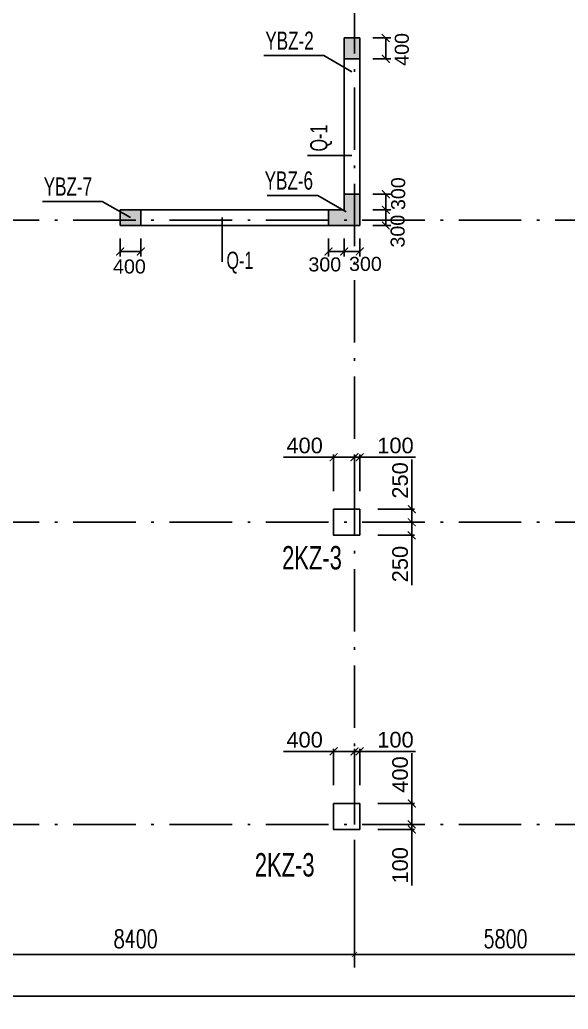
# Model space of a CAD drawing. Header units: millimetres. Extents: x -3831 to 465700, y 39900 to 106100.
# Drawn here: x 54475 to 65003, y 56450 to 75449 of the extents above; entities that cross this region are included whole.
import ezdxf

# ---------------------------------------------------------------- set-up
doc = ezdxf.new("R2010")
doc.units = ezdxf.units.MM
doc.linetypes.add('线型2', pattern=[1850, 1200, -300, 50, -300])
for name, color, linetype in [('AXIS', 3, 'Continuous'), ('BZ-name', 160, 'Continuous'), ('column_dim', 90, 'Continuous'), ('DOTE', 10, '线型2'), ('WALL-Beam', 80, 'Continuous'), ('wall_dim', 60, 'Continuous'), ('WALL_INFO', 130, 'Continuous')]:
    doc.layers.add(name, color=color, linetype=linetype)
for name, color, linetype, lineweight in [('S_Cl', 2, 'Continuous', 25), ('S_ColumFocus', 2, 'Continuous', 9), ('S_ConcWall', 3, 'Continuous', 25)]:
    doc.layers.add(name, color=color, linetype=linetype, lineweight=lineweight)
doc.styles.add('_TCH_DIM_T3', font='SIMPLEX', dxfattribs={"width": 0.705882, "bigfont": 'GBCBIG'})
doc.styles.get("Standard").update_dxf_attribs({"font": 'arial.ttf'})
doc.styles.add('xxxx', font='RIF.ttf')
doc.dimstyles.new('_TCH_ARCH&&100', dxfattribs={"dimtxt": 297.5, "dimasz": 100, "dimexe": 250, "dimexo": 300, "dimgap": 126.25, "dimtad": 1, "dimdec": 0, "dimzin": 0, "dimdsep": 46, "dimtxsty": '_TCH_DIM_T3', "dimblk": 'ARCHTICK', "dimcen": 0.09, "dimclrt": 7, "dimazin": 2, "dimtfac": 1, "dimtdec": 0, "dimtix": 1, "dimtmove": 2, "dimatfit": 3, "dimfxl": 100, "dimtolj": 1, "dimtzin": 0, "dimarcsym": 0})
doc.dimstyles.new('ISO-25', dxfattribs={"dimtxt": 2.5, "dimasz": 2.5, "dimexe": 1.25, "dimexo": 0.625, "dimtad": 1, "dimtxsty": 'Standard', "dimcen": 2.5, "dimadec": 0, "dimazin": 0, "dimtfac": 1, "dimtmove": 0, "dimatfit": 3, "dimfxl": 1, "dimarcsym": 0})

# ---------------------------------------------------------------- blocks, each defined once
blk = doc.blocks.new('_ArchTick')
at = {"color": 0, "linetype": 'ByBlock', "const_width": 0.15}
blk.add_lwpolyline([(-0.5, -0.5), (0.5, 0.5)], dxfattribs=at)
blk = doc.blocks.new('*D247')
at = {"layer": 'Defpoints', "color": 0, "transparency": 16777216}
for p in [(60700, 71500), (61000, 71500), (60700, 71000)]:
    blk.add_point(p, dxfattribs=at)
at = {"layer": 'wall_dim', "color": 0, "lineweight": -2, "transparency": 16777216}
for p, q in [((60700, 71250), (60700, 70901)), ((61000, 71250), (61000, 70901)), ((61000, 71000), (60700, 71000))]:
    blk.add_line(p, q, dxfattribs=at)
at = {"layer": 'wall_dim', "color": 0, "lineweight": -2, "transparency": 16777216, "xscale": 150, "yscale": 150, "zscale": 150, "rotation": 180}
blk.add_blockref('_ArchTick', (60700, 71000), dxfattribs=at)
at = {"layer": 'wall_dim', "color": 0, "lineweight": -2, "transparency": 16777216, "xscale": 150, "yscale": 150, "zscale": 150}
blk.add_blockref('_ArchTick', (61000, 71000), dxfattribs=at)
at = {"layer": 'wall_dim', "color": 7, "transparency": 16777216, "insert": (61110, 70760), "char_height": 270, "attachment_point": 5}
blk.add_mtext('300', dxfattribs=at)
blk = doc.blocks.new('*D248')
at = {"layer": 'Defpoints', "color": 0, "transparency": 16777216}
for p in [(60400, 71500), (60700, 71500), (60400, 71000)]:
    blk.add_point(p, dxfattribs=at)
at = {"layer": 'wall_dim', "color": 0, "lineweight": -2, "transparency": 16777216}
for p, q in [((60400, 71250), (60400, 70901)), ((60700, 71250), (60700, 70901)), ((60700, 71000), (60400, 71000))]:
    blk.add_line(p, q, dxfattribs=at)
at = {"layer": 'wall_dim', "color": 0, "lineweight": -2, "transparency": 16777216, "xscale": 150, "yscale": 150, "zscale": 150, "rotation": 180}
blk.add_blockref('_ArchTick', (60400, 71000), dxfattribs=at)
at = {"layer": 'wall_dim', "color": 0, "lineweight": -2, "transparency": 16777216, "xscale": 150, "yscale": 150, "zscale": 150}
blk.add_blockref('_ArchTick', (60700, 71000), dxfattribs=at)
at = {"layer": 'wall_dim', "color": 7, "transparency": 16777216, "insert": (60330, 70750), "char_height": 270, "attachment_point": 5}
blk.add_mtext('300', dxfattribs=at)
blk = doc.blocks.new('*D195')
at = {"layer": 'Defpoints', "color": 0, "transparency": 16777216}
for p in [(61000, 71800), (61500, 71800), (61000, 71500)]:
    blk.add_point(p, dxfattribs=at)
at = {"layer": 'wall_dim', "color": 0, "lineweight": -2, "transparency": 16777216}
for p, q in [((61250, 71800), (61599, 71800)), ((61500, 71500), (61500, 71800)), ((61250, 71500), (61599, 71500))]:
    blk.add_line(p, q, dxfattribs=at)
at = {"layer": 'wall_dim', "color": 0, "lineweight": -2, "transparency": 16777216, "xscale": 150, "yscale": 150, "zscale": 150}
for p, rotation in [((61500, 71800), 90), ((61500, 71500), 270)]:
    blk.add_blockref('_ArchTick', p, dxfattribs=dict(at, rotation=rotation))
at = {"layer": 'wall_dim', "color": 7, "transparency": 16777216, "insert": (61730, 71390), "char_height": 270, "attachment_point": 5, "rotation": 90}
blk.add_mtext('300', dxfattribs=at)
blk = doc.blocks.new('*D249')
at = {"layer": 'Defpoints', "color": 0, "transparency": 16777216}
for p in [(61000, 72100), (61500, 72100), (61000, 71800)]:
    blk.add_point(p, dxfattribs=at)
at = {"layer": 'wall_dim', "color": 0, "lineweight": -2, "transparency": 16777216}
for p, q in [((61250, 72100), (61599, 72100)), ((61500, 71800), (61500, 72100)), ((61250, 71800), (61599, 71800))]:
    blk.add_line(p, q, dxfattribs=at)
at = {"layer": 'wall_dim', "color": 0, "lineweight": -2, "transparency": 16777216, "xscale": 150, "yscale": 150, "zscale": 150}
for p, rotation in [((61500, 72100), 90), ((61500, 71800), 270)]:
    blk.add_blockref('_ArchTick', p, dxfattribs=dict(at, rotation=rotation))
at = {"layer": 'wall_dim', "color": 7, "transparency": 16777216, "insert": (61740, 72110), "char_height": 270, "attachment_point": 5, "rotation": 90}
blk.add_mtext('300', dxfattribs=at)
blk = doc.blocks.new('*D250')
at = {"layer": 'Defpoints', "color": 0, "transparency": 16777216}
for p in [(61000, 75100), (61000, 74700), (61500, 74700)]:
    blk.add_point(p, dxfattribs=at)
at = {"layer": 'wall_dim', "color": 0, "lineweight": -2, "transparency": 16777216}
for p, q in [((61250, 75100), (61599, 75100)), ((61500, 75100), (61500, 74700)), ((61250, 74700), (61599, 74700))]:
    blk.add_line(p, q, dxfattribs=at)
at = {"layer": 'wall_dim', "color": 0, "lineweight": -2, "transparency": 16777216, "xscale": 150, "yscale": 150, "zscale": 150}
for p, rotation in [((61500, 75100), 90), ((61500, 74700), 270)]:
    blk.add_blockref('_ArchTick', p, dxfattribs=dict(at, rotation=rotation))
at = {"layer": 'wall_dim', "color": 7, "transparency": 16777216, "insert": (61810, 74880), "char_height": 270, "attachment_point": 5, "rotation": 90}
blk.add_mtext('400', dxfattribs=at)
blk = doc.blocks.new('*D251')
at = {"layer": 'Defpoints', "color": 0, "transparency": 16777216}
for p in [(56400, 71500), (56800, 71500), (56400, 71000)]:
    blk.add_point(p, dxfattribs=at)
at = {"layer": 'wall_dim', "color": 0, "lineweight": -2, "transparency": 16777216}
for p, q in [((56400, 71250), (56400, 70901)), ((56800, 71250), (56800, 70901)), ((56800, 71000), (56400, 71000))]:
    blk.add_line(p, q, dxfattribs=at)
at = {"layer": 'wall_dim', "color": 0, "lineweight": -2, "transparency": 16777216, "xscale": 150, "yscale": 150, "zscale": 150, "rotation": 180}
blk.add_blockref('_ArchTick', (56400, 71000), dxfattribs=at)
at = {"layer": 'wall_dim', "color": 0, "lineweight": -2, "transparency": 16777216, "xscale": 150, "yscale": 150, "zscale": 150}
blk.add_blockref('_ArchTick', (56800, 71000), dxfattribs=at)
at = {"layer": 'wall_dim', "color": 7, "transparency": 16777216, "insert": (56580, 70710), "char_height": 270, "attachment_point": 5}
blk.add_mtext('400', dxfattribs=at)
blk = doc.blocks.new('*D1398')
at = {"layer": 'column_dim', "color": 0, "lineweight": -2, "transparency": 16777216}
for p, q in [((60900, 66400), (60900, 67100)), ((61000, 66400), (61000, 67100)), ((60900, 67050), (60750, 67050)), ((60900, 67050), (61000, 67050)), ((61000, 67050), (62074, 67050))]:
    blk.add_line(p, q, dxfattribs=at)
at = {"layer": 'Defpoints', "color": 0, "transparency": 16777216}
for p in [(60900, 67050), (60900, 66050), (61000, 66050)]:
    blk.add_point(p, dxfattribs=at)
at = {"layer": 'column_dim', "color": 0, "lineweight": -2, "transparency": 16777216, "xscale": 150, "yscale": 150, "zscale": 150}
blk.add_blockref('_ArchTick', (60900, 67050), dxfattribs=at)
at = {"layer": 'column_dim', "color": 0, "lineweight": -2, "transparency": 16777216, "xscale": 150, "yscale": 150, "zscale": 150, "rotation": 180}
blk.add_blockref('_ArchTick', (61000, 67050), dxfattribs=at)
at = {"layer": 'column_dim', "color": 7, "transparency": 16777216, "insert": (61687, 67273), "char_height": 300, "attachment_point": 5}
blk.add_mtext('100', dxfattribs=at)
blk = doc.blocks.new('*D1399')
at = {"layer": 'column_dim', "color": 0, "lineweight": -2, "transparency": 16777216}
for p, q in [((60500, 66400), (60500, 67100)), ((60900, 66400), (60900, 67100)), ((60500, 67050), (59536, 67050)), ((60900, 67050), (60500, 67050))]:
    blk.add_line(p, q, dxfattribs=at)
at = {"layer": 'Defpoints', "color": 0, "transparency": 16777216}
for p in [(60900, 67050), (60500, 66050), (60900, 66050)]:
    blk.add_point(p, dxfattribs=at)
at = {"layer": 'column_dim', "color": 0, "lineweight": -2, "transparency": 16777216, "xscale": 150, "yscale": 150, "zscale": 150, "rotation": 180}
blk.add_blockref('_ArchTick', (60500, 67050), dxfattribs=at)
at = {"layer": 'column_dim', "color": 0, "lineweight": -2, "transparency": 16777216, "xscale": 150, "yscale": 150, "zscale": 150}
blk.add_blockref('_ArchTick', (60900, 67050), dxfattribs=at)
at = {"layer": 'column_dim', "color": 7, "transparency": 16777216, "insert": (59943, 67273), "char_height": 300, "attachment_point": 5}
blk.add_mtext('400', dxfattribs=at)
blk = doc.blocks.new('*D1400')
at = {"layer": 'column_dim', "color": 0, "lineweight": -2, "transparency": 16777216}
for p, q in [((61350, 65800), (62050, 65800)), ((62000, 65800), (62000, 65550)), ((61350, 65550), (62050, 65550)), ((62000, 65550), (62000, 64593))]:
    blk.add_line(p, q, dxfattribs=at)
at = {"layer": 'Defpoints', "color": 0, "transparency": 16777216}
for p in [(61000, 65800), (62000, 65800), (61000, 65550)]:
    blk.add_point(p, dxfattribs=at)
at = {"layer": 'column_dim', "color": 0, "lineweight": -2, "transparency": 16777216, "xscale": 150, "yscale": 150, "zscale": 150}
for p, rotation in [((62000, 65800), 90), ((62000, 65550), 270)]:
    blk.add_blockref('_ArchTick', p, dxfattribs=dict(at, rotation=rotation))
at = {"layer": 'column_dim', "color": 7, "transparency": 16777216, "insert": (61777, 64997), "char_height": 300, "attachment_point": 5, "rotation": 90}
blk.add_mtext('250', dxfattribs=at)
blk = doc.blocks.new('*D1401')
at = {"layer": 'column_dim', "color": 0, "lineweight": -2, "transparency": 16777216}
for p, q in [((62000, 66050), (62000, 67007)), ((61350, 66050), (62050, 66050)), ((62000, 65800), (62000, 66050)), ((61350, 65800), (62050, 65800))]:
    blk.add_line(p, q, dxfattribs=at)
at = {"layer": 'Defpoints', "color": 0, "transparency": 16777216}
for p in [(61000, 66050), (61000, 65800), (62000, 65800)]:
    blk.add_point(p, dxfattribs=at)
at = {"layer": 'column_dim', "color": 0, "lineweight": -2, "transparency": 16777216, "xscale": 150, "yscale": 150, "zscale": 150}
for p, rotation in [((62000, 66050), 90), ((62000, 65800), 270)]:
    blk.add_blockref('_ArchTick', p, dxfattribs=dict(at, rotation=rotation))
at = {"layer": 'column_dim', "color": 7, "transparency": 16777216, "insert": (61777, 66603), "char_height": 300, "attachment_point": 5, "rotation": 90}
blk.add_mtext('250', dxfattribs=at)
blk = doc.blocks.new('*D1402')
at = {"layer": 'column_dim', "color": 0, "lineweight": -2, "transparency": 16777216}
for p, q in [((60900, 61400), (60750, 61400)), ((60900, 60750), (60900, 61450)), ((60900, 61400), (61000, 61400)), ((61000, 60750), (61000, 61450)), ((61000, 61400), (62074, 61400))]:
    blk.add_line(p, q, dxfattribs=at)
at = {"layer": 'Defpoints', "color": 0, "transparency": 16777216}
for p in [(60900, 61400), (60900, 60400), (61000, 60400)]:
    blk.add_point(p, dxfattribs=at)
at = {"layer": 'column_dim', "color": 0, "lineweight": -2, "transparency": 16777216, "xscale": 150, "yscale": 150, "zscale": 150}
blk.add_blockref('_ArchTick', (60900, 61400), dxfattribs=at)
at = {"layer": 'column_dim', "color": 0, "lineweight": -2, "transparency": 16777216, "xscale": 150, "yscale": 150, "zscale": 150, "rotation": 180}
blk.add_blockref('_ArchTick', (61000, 61400), dxfattribs=at)
at = {"layer": 'column_dim', "color": 7, "transparency": 16777216, "insert": (61687, 61623), "char_height": 300, "attachment_point": 5}
blk.add_mtext('100', dxfattribs=at)
blk = doc.blocks.new('*D1403')
at = {"layer": 'column_dim', "color": 0, "lineweight": -2, "transparency": 16777216}
for p, q in [((60500, 61400), (59536, 61400)), ((60500, 60750), (60500, 61450)), ((60900, 61400), (60500, 61400)), ((60900, 60750), (60900, 61450))]:
    blk.add_line(p, q, dxfattribs=at)
at = {"layer": 'Defpoints', "color": 0, "transparency": 16777216}
for p in [(60900, 61400), (60500, 60400), (60900, 60400)]:
    blk.add_point(p, dxfattribs=at)
at = {"layer": 'column_dim', "color": 0, "lineweight": -2, "transparency": 16777216, "xscale": 150, "yscale": 150, "zscale": 150, "rotation": 180}
blk.add_blockref('_ArchTick', (60500, 61400), dxfattribs=at)
at = {"layer": 'column_dim', "color": 0, "lineweight": -2, "transparency": 16777216, "xscale": 150, "yscale": 150, "zscale": 150}
blk.add_blockref('_ArchTick', (60900, 61400), dxfattribs=at)
at = {"layer": 'column_dim', "color": 7, "transparency": 16777216, "insert": (59943, 61623), "char_height": 300, "attachment_point": 5}
blk.add_mtext('400', dxfattribs=at)
blk = doc.blocks.new('*D1404')
at = {"layer": 'column_dim', "color": 0, "lineweight": -2, "transparency": 16777216}
for p, q in [((62000, 60000), (62000, 60150)), ((61350, 60000), (62050, 60000)), ((61350, 59900), (62050, 59900)), ((62000, 60000), (62000, 59900)), ((62000, 59900), (62000, 58826))]:
    blk.add_line(p, q, dxfattribs=at)
at = {"layer": 'Defpoints', "color": 0, "transparency": 16777216}
for p in [(61000, 60000), (61000, 59900), (62000, 60000)]:
    blk.add_point(p, dxfattribs=at)
at = {"layer": 'column_dim', "color": 0, "lineweight": -2, "transparency": 16777216, "xscale": 150, "yscale": 150, "zscale": 150}
for p, rotation in [((62000, 60000), 270), ((62000, 59900), 90)]:
    blk.add_blockref('_ArchTick', p, dxfattribs=dict(at, rotation=rotation))
at = {"layer": 'column_dim', "color": 7, "transparency": 16777216, "insert": (61777, 59213), "char_height": 300, "attachment_point": 5, "rotation": 90}
blk.add_mtext('100', dxfattribs=at)
blk = doc.blocks.new('*D1405')
at = {"layer": 'column_dim', "color": 0, "lineweight": -2, "transparency": 16777216}
for p, q in [((62000, 60400), (62000, 61364)), ((61350, 60400), (62050, 60400)), ((62000, 60000), (62000, 60400)), ((61350, 60000), (62050, 60000))]:
    blk.add_line(p, q, dxfattribs=at)
at = {"layer": 'Defpoints', "color": 0, "transparency": 16777216}
for p in [(61000, 60400), (61000, 60000), (62000, 60000)]:
    blk.add_point(p, dxfattribs=at)
at = {"layer": 'column_dim', "color": 0, "lineweight": -2, "transparency": 16777216, "xscale": 150, "yscale": 150, "zscale": 150}
for p, rotation in [((62000, 60400), 90), ((62000, 60000), 270)]:
    blk.add_blockref('_ArchTick', p, dxfattribs=dict(at, rotation=rotation))
at = {"layer": 'column_dim', "color": 7, "transparency": 16777216, "insert": (61777, 60957), "char_height": 300, "attachment_point": 5, "rotation": 90}
blk.add_mtext('400', dxfattribs=at)
blk = doc.blocks.new('*D2314')
at = {"layer": 'AXIS', "color": 0, "lineweight": -2, "transparency": 16777216}
for p, q in [((0, 59700), (0, 56450)), ((72500, 59700), (72500, 56450)), ((0, 56700), (72500, 56700))]:
    blk.add_line(p, q, dxfattribs=at)
at = {"layer": 'Defpoints', "color": 0, "transparency": 16777216}
for p in [(0, 60000), (72500, 60000), (72500, 56700)]:
    blk.add_point(p, dxfattribs=at)
at = {"layer": 'AXIS', "color": 0, "lineweight": -2, "transparency": 16777216, "xscale": 100, "yscale": 100, "zscale": 100, "rotation": 180}
blk.add_blockref('_ArchTick', (0, 56700), dxfattribs=at)
at = {"layer": 'AXIS', "color": 0, "lineweight": -2, "transparency": 16777216, "xscale": 100, "yscale": 100, "zscale": 100}
blk.add_blockref('_ArchTick', (72500, 56700), dxfattribs=at)
at = {"layer": 'AXIS', "color": 7, "transparency": 16777216, "insert": (36250, 57001.25), "char_height": 350, "attachment_point": 5, "style": '_TCH_DIM_T3'}
blk.add_mtext('\\A1;72500', dxfattribs=at)
blk = doc.blocks.new('*D2323')
at = {"layer": 'AXIS', "color": 0, "lineweight": -2, "transparency": 16777216}
for p, q in [((52500, 59700), (52500, 57250)), ((60900, 59700), (60900, 57250)), ((52500, 57500), (60900, 57500))]:
    blk.add_line(p, q, dxfattribs=at)
at = {"layer": 'Defpoints', "color": 0, "transparency": 16777216}
for p in [(52500, 60000), (60900, 60000), (60900, 57500)]:
    blk.add_point(p, dxfattribs=at)
at = {"layer": 'AXIS', "color": 0, "lineweight": -2, "transparency": 16777216, "xscale": 100, "yscale": 100, "zscale": 100, "rotation": 180}
blk.add_blockref('_ArchTick', (52500, 57500), dxfattribs=at)
at = {"layer": 'AXIS', "color": 0, "lineweight": -2, "transparency": 16777216, "xscale": 100, "yscale": 100, "zscale": 100}
blk.add_blockref('_ArchTick', (60900, 57500), dxfattribs=at)
at = {"layer": 'AXIS', "color": 7, "transparency": 16777216, "insert": (56700, 57801.25), "char_height": 350, "attachment_point": 5, "style": '_TCH_DIM_T3'}
blk.add_mtext('\\A1;8400', dxfattribs=at)
blk = doc.blocks.new('*D2324')
at = {"layer": 'AXIS', "color": 0, "lineweight": -2, "transparency": 16777216}
for p, q in [((60900, 59700), (60900, 57250)), ((66700, 59700), (66700, 57250)), ((60900, 57500), (66700, 57500))]:
    blk.add_line(p, q, dxfattribs=at)
at = {"layer": 'Defpoints', "color": 0, "transparency": 16777216}
for p in [(60900, 60000), (66700, 60000), (66700, 57500)]:
    blk.add_point(p, dxfattribs=at)
at = {"layer": 'AXIS', "color": 0, "lineweight": -2, "transparency": 16777216, "xscale": 100, "yscale": 100, "zscale": 100, "rotation": 180}
blk.add_blockref('_ArchTick', (60900, 57500), dxfattribs=at)
at = {"layer": 'AXIS', "color": 0, "lineweight": -2, "transparency": 16777216, "xscale": 100, "yscale": 100, "zscale": 100}
blk.add_blockref('_ArchTick', (66700, 57500), dxfattribs=at)
at = {"layer": 'AXIS', "color": 7, "transparency": 16777216, "insert": (63800, 57801.25), "char_height": 350, "attachment_point": 5, "style": '_TCH_DIM_T3'}
blk.add_mtext('\\A1;5800', dxfattribs=at)

msp = doc.modelspace()

# ---------------------------------------------------------------- hatches: boundary and pattern name
at = {"layer": 'WALL-Beam', "true_color": 0x636466}
h = msp.add_hatch(color=251, dxfattribs=at)
h.dxf.hatch_style = 1
h.paths.add_polyline_path([(60700, 74700), (61000, 74700), (61000, 75100), (60700, 75100)])
h = msp.add_hatch(color=251, dxfattribs=at)
h.dxf.hatch_style = 1
h.paths.add_polyline_path([(61000, 72100), (60700, 72100), (60700, 71800), (60400, 71800), (60400, 71500), (61000, 71500)])
h = msp.add_hatch(color=251, dxfattribs=at)
h.dxf.hatch_style = 1
h.paths.add_polyline_path([(56800, 71500), (56800, 71800), (56400, 71800), (56400, 71500)])

# ---------------------------------------------------------------- linework, layer by layer
at = {"layer": 'BZ-name'}
for points in [[(60850, 74450), (60308.73438, 74762.5), (59158.73438, 74762.5)], [(60737.5, 71762.5), (60196.23438, 72075), (59221.23438, 72075)], [(56600, 71650), (56058.73438, 71962.5), (54908.73438, 71962.5)]]:
    msp.add_lwpolyline(points, dxfattribs=at)
at = {"layer": 'DOTE'}
for p, q in [((60900, 60000), (60900, 101300)), ((0, 71600), (72500, 71600)), ((0, 65800), (72500, 65800)), ((0, 60000), (72500, 60000))]:
    msp.add_line(p, q, dxfattribs=at)
at = {"layer": 'S_Cl'}
for points in [[(61000, 65550), (61000, 66050), (60500, 66050), (60500, 65550)], [(61000, 59900), (61000, 60400), (60500, 60400), (60500, 59900)]]:
    msp.add_lwpolyline(points, close=True, dxfattribs=at)
at = {"layer": 'S_ConcWall'}
for p, q in [((60700, 75100), (60700, 71800)), ((60700, 75100), (61000, 75100)), ((61000, 75100), (61000, 71500)), ((60700, 74700), (61000, 74700)), ((61000, 72100), (60700, 72100)), ((60700, 71800), (56400, 71800)), ((56400, 71500), (56400, 71800)), ((56800, 71500), (56800, 71800)), ((60400, 71800), (60400, 71500)), ((61000, 71500), (56400, 71500))]:
    msp.add_line(p, q, dxfattribs=at)
at = {"layer": 'WALL_INFO'}
for p, q in [((60850, 72840), (60000, 72840)), ((58360, 71650), (58360, 70800))]:
    msp.add_line(p, q, dxfattribs=at)

# ---------------------------------------------------------------- texts
at = {"layer": 'BZ-name', "char_height": 350, "attachment_point": 5, "style": 'xxxx'}
for s, insert, width in [('{\\W0.7;YBZ-2}', (59652.85938, 75047.5), 988.25), ('{\\W0.7;YBZ-7}', (55398.67188, 72247.5), 979.875), ('{\\W0.7;YBZ-6}', (59639.98438, 72360), 837.5)]:
    msp.add_mtext(s, dxfattribs=dict(at, insert=insert, width=width))
at = {"layer": 'S_ColumFocus', "char_height": 450, "attachment_point": 5, "style": 'xxxx'}
for insert, width in [((60083.96625, 65116.04223), 1013.375), ((59559.98346, 59219.37248), 938)]:
    msp.add_mtext('{\\W0.7;2KZ-3}', dxfattribs=dict(at, insert=insert, width=width))
at = {"layer": 'WALL_INFO', "insert": (60050, 72920), "char_height": 330, "width": 206.3338065, "attachment_point": 1, "rotation": 89.999998465, "style": 'xxxx'}
msp.add_mtext('\\W0.7000;Q-1', dxfattribs=at)
at = {"layer": 'WALL_INFO', "insert": (58442.51397, 70995.85196), "char_height": 330, "width": 282.972067, "attachment_point": 1, "style": 'xxxx'}
msp.add_mtext('\\W0.7000;Q-1', dxfattribs=at)

# ---------------------------------------------------------------- dimensions: what is measured, and where the dimension line sits
at = {"layer": 'AXIS'}
for p1, p2, distance, picture, middle in [((0, 60000), (72500, 60000), -3300, '*D2314', (36250, 57001.25)), ((52500, 60000), (60900, 60000), -2500, '*D2323', (56700, 57801.25)), ((60900, 60000), (66700, 60000), -2500, '*D2324', (63800, 57801.25))]:
    dim = msp.add_aligned_dim(p1=p1, p2=p2, distance=distance, dimstyle='_TCH_ARCH&&100', override={"dimtxt": 350}, dxfattribs=at)
    dim.commit()
    dim.dimension.update_dxf_attribs({"geometry": picture, "text_midpoint": middle})
at = {"layer": 'column_dim'}
for p1, p2, distance, picture, middle in [((60500, 66050), (60900, 66050), 1000, '*D1399', (59943.06276, 67273.1719)), ((61000, 66050), (60900, 66050), -1000, '*D1398', (61686.78035, 67273.1719)), ((61000, 66050), (61000, 65800), 1000, '*D1401', (61776.8281, 66603.45839)), ((61000, 65550), (61000, 65800), -1000, '*D1400', (61776.8281, 64996.54161)), ((60500, 60400), (60900, 60400), 1000, '*D1403', (59943.06276, 61623.1719)), ((61000, 60400), (60900, 60400), -1000, '*D1402', (61686.78035, 61623.1719)), ((61000, 60400), (61000, 60000), 1000, '*D1405', (61776.8281, 60956.93724)), ((61000, 59900), (61000, 60000), -1000, '*D1404', (61776.8281, 59213.21965))]:
    dim = msp.add_aligned_dim(p1=p1, p2=p2, distance=distance, dimstyle='ISO-25', override={"dimtxt": 300, "dimasz": 150, "dimexe": 50, "dimexo": 350, "dimgap": 70, "dimjust": 1, "dimblk1": 'ArchTick', "dimblk2": 'ArchTick', "dimsah": 1, "dimclrt": 7}, dxfattribs=at)
    dim.commit()
    dim.dimension.update_dxf_attribs({"geometry": picture, "text_midpoint": middle})
at = {"layer": 'wall_dim'}
for base, p1, p2, angle, picture, middle in [((61500, 74700), (61000, 75100), (61000, 74700), 270, '*D250', (61810, 74880)), ((61500, 72100), (61000, 71800), (61000, 72100), 270, '*D249', (61740, 72110)), ((61500, 71800), (61000, 71500), (61000, 71800), 270, '*D195', (61730, 71390)), ((56400, 71000), (56800, 71500), (56400, 71500), 180, '*D251', (56580, 70710)), ((60400, 71000), (60700, 71500), (60400, 71500), 180, '*D248', (60330, 70750)), ((60700, 71000), (61000, 71500), (60700, 71500), 180, '*D247', (61110, 70760))]:
    dim = msp.add_linear_dim(base=base, p1=p1, p2=p2, angle=angle, dimstyle='ISO-25', override={"dimtxt": 270, "dimasz": 150, "dimexe": 99, "dimexo": 250, "dimgap": 150, "dimblk1": 'ArchTick', "dimblk2": 'ArchTick', "dimsah": 1, "dimclrt": 7, "dimtix": 1, "dimtmove": 2}, dxfattribs=at)
    dim.commit()
    dim.dimension.update_dxf_attribs({"geometry": picture, "text_midpoint": middle, "dimtype": 160})

doc.saveas('drawing.dxf')
